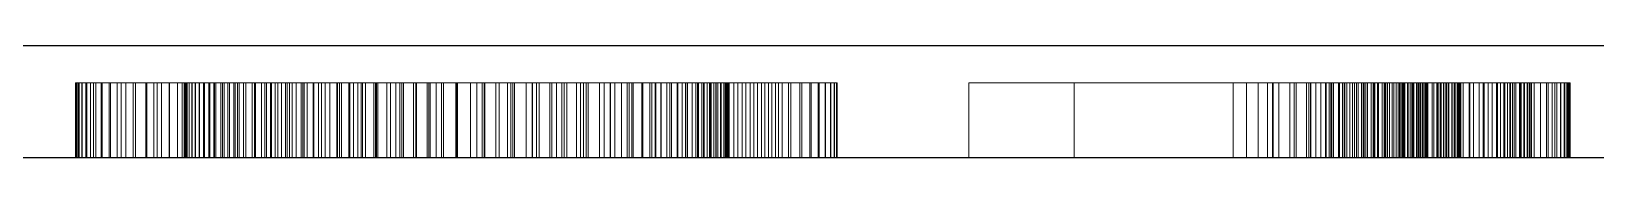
# Model space of a CAD drawing. Header units: millimetres. Extents: x 22 to 677, y 66 to 273.
# Drawn here: x 158.604 to 162.777, y 66.5 to 66.8 of the extents above; entities that cross this region are included whole.
import ezdxf

# ---------------------------------------------------------------- set-up
doc = ezdxf.new("R2010")
doc.units = ezdxf.units.MM
doc.linetypes.add('WP_HIDDEN', pattern=[2.3, 1.5, -0.8])
doc.layers.add('HIDDEN', color=7, linetype='WP_HIDDEN', lineweight=13)
doc.layers.add('VISIBLE', color=7, linetype='CONTINUOUS', lineweight=25)

msp = doc.modelspace()

# ---------------------------------------------------------------- linework, layer by layer
at = {"layer": 'HIDDEN'}
for p, q in [((158.72285, 66.7), (158.72174, 66.7)), ((158.72174, 66.5), (158.72174, 66.7)), ((158.72174, 66.7), (158.72364, 66.7)), ((158.72618, 66.7), (158.72285, 66.7)), ((158.72285, 66.5), (158.72285, 66.7)), ((158.72364, 66.5), (158.72364, 66.7)), ((158.72364, 66.7), (158.72935, 66.7)), ((158.73173, 66.7), (158.72618, 66.7)), ((158.72618, 66.5), (158.72618, 66.7)), ((158.72935, 66.5), (158.72935, 66.7)), ((158.72935, 66.7), (158.73886, 66.7)), ((158.73949, 66.7), (158.73173, 66.7)), ((158.73173, 66.5), (158.73173, 66.7)), ((158.73886, 66.5), (158.73886, 66.7)), ((158.73886, 66.7), (158.75217, 66.7)), ((158.74948, 66.7), (158.73949, 66.7)), ((158.73949, 66.5), (158.73949, 66.7)), ((158.76168, 66.7), (158.74948, 66.7)), ((158.74948, 66.5), (158.74948, 66.7)), ((158.75217, 66.5), (158.75217, 66.7)), ((158.75217, 66.7), (158.76929, 66.7)), ((158.77611, 66.7), (158.76168, 66.7)), ((158.76168, 66.5), (158.76168, 66.7)), ((158.76929, 66.5), (158.76929, 66.7)), ((158.76929, 66.7), (158.79022, 66.7)), ((158.79275, 66.7), (158.77611, 66.7)), ((158.77611, 66.5), (158.77611, 66.7)), ((158.79022, 66.5), (158.79022, 66.7)), ((158.79022, 66.7), (158.81495, 66.7)), ((158.81162, 66.7), (158.79275, 66.7)), ((158.79275, 66.5), (158.79275, 66.7)), ((158.8327, 66.7), (158.81162, 66.7)), ((158.81162, 66.5), (158.81162, 66.7)), ((158.81495, 66.5), (158.81495, 66.7)), ((158.81495, 66.7), (158.84348, 66.7)), ((158.856, 66.7), (158.8327, 66.7)), ((158.8327, 66.5), (158.8327, 66.7)), ((158.84348, 66.5), (158.84348, 66.7)), ((158.84348, 66.7), (158.8757, 66.7)), ((158.88152, 66.7), (158.856, 66.7)), ((158.856, 66.5), (158.856, 66.7)), ((158.8757, 66.5), (158.8757, 66.7)), ((158.8757, 66.7), (158.9115, 66.7)), ((158.90926, 66.7), (158.88152, 66.7)), ((158.88152, 66.5), (158.88152, 66.7)), ((158.93922, 66.7), (158.90926, 66.7)), ((158.90926, 66.5), (158.90926, 66.7)), ((158.9115, 66.5), (158.9115, 66.7)), ((158.9115, 66.7), (158.93075, 66.7)), ((158.93075, 66.5), (158.93075, 66.7)), ((158.93075, 66.7), (158.95088, 66.7)), ((158.9714, 66.7), (158.93922, 66.7)), ((158.93922, 66.5), (158.93922, 66.7)), ((158.95088, 66.5), (158.95088, 66.7)), ((158.95088, 66.7), (158.97191, 66.7)), ((159.0058, 66.7), (158.9714, 66.7)), ((158.9714, 66.5), (158.9714, 66.7)), ((158.97191, 66.5), (158.97191, 66.7)), ((158.97191, 66.7), (158.99384, 66.7)), ((158.99384, 66.5), (158.99384, 66.7)), ((158.99384, 66.7), (159.01666, 66.7)), ((159.0058, 66.5), (159.0058, 66.7)), ((159.04195, 66.7), (159.0058, 66.7)), ((159.0124, 66.7), (159.01159, 66.7)), ((159.01159, 66.7), (159.01243, 66.7)), ((159.01159, 66.5), (159.01159, 66.7)), ((159.01482, 66.7), (159.0124, 66.7)), ((159.0124, 66.5), (159.0124, 66.7)), ((159.01243, 66.7), (159.01496, 66.7)), ((159.01243, 66.5), (159.01243, 66.7)), ((159.01885, 66.7), (159.01482, 66.7)), ((159.01482, 66.5), (159.01482, 66.7)), ((159.01496, 66.7), (159.01916, 66.7)), ((159.01496, 66.5), (159.01496, 66.7)), ((159.01666, 66.5), (159.01666, 66.7)), ((159.01666, 66.7), (159.04038, 66.7)), ((159.0245, 66.7), (159.01885, 66.7)), ((159.01885, 66.5), (159.01885, 66.7)), ((159.01916, 66.7), (159.02505, 66.7)), ((159.01916, 66.5), (159.01916, 66.7)), ((159.03176, 66.7), (159.0245, 66.7)), ((159.0245, 66.5), (159.0245, 66.7)), ((159.02505, 66.7), (159.03261, 66.7)), ((159.02505, 66.5), (159.02505, 66.7)), ((159.04064, 66.7), (159.03176, 66.7)), ((159.03176, 66.5), (159.03176, 66.7)), ((159.03261, 66.7), (159.04186, 66.7)), ((159.03261, 66.5), (159.03261, 66.7)), ((159.04038, 66.5), (159.04038, 66.7)), ((159.04038, 66.7), (159.06499, 66.7)), ((159.05112, 66.7), (159.04064, 66.7)), ((159.04064, 66.5), (159.04064, 66.7)), ((159.04186, 66.7), (159.05279, 66.7)), ((159.04186, 66.5), (159.04186, 66.7)), ((159.04195, 66.5), (159.04195, 66.7)), ((159.07939, 66.7), (159.04195, 66.7)), ((159.06322, 66.7), (159.05112, 66.7)), ((159.05112, 66.5), (159.05112, 66.7)), ((159.05279, 66.7), (159.0654, 66.7)), ((159.05279, 66.5), (159.05279, 66.7)), ((159.07694, 66.7), (159.06322, 66.7)), ((159.06322, 66.5), (159.06322, 66.7)), ((159.06499, 66.5), (159.06499, 66.7)), ((159.06499, 66.7), (159.09049, 66.7)), ((159.0654, 66.7), (159.07969, 66.7)), ((159.0654, 66.5), (159.0654, 66.7)), ((159.09227, 66.7), (159.07694, 66.7)), ((159.07694, 66.5), (159.07694, 66.7)), ((159.07939, 66.5), (159.07939, 66.7)), ((159.11813, 66.7), (159.07939, 66.7)), ((159.07969, 66.7), (159.09566, 66.7)), ((159.07969, 66.5), (159.07969, 66.7)), ((159.09049, 66.5), (159.09049, 66.7)), ((159.09049, 66.7), (159.14418, 66.7)), ((159.10921, 66.7), (159.09227, 66.7)), ((159.09227, 66.5), (159.09227, 66.7)), ((159.09566, 66.7), (159.11332, 66.7)), ((159.09566, 66.5), (159.09566, 66.7)), ((159.12776, 66.7), (159.10921, 66.7)), ((159.10921, 66.5), (159.10921, 66.7)), ((159.11332, 66.7), (159.13265, 66.7)), ((159.11332, 66.5), (159.11332, 66.7)), ((159.11813, 66.5), (159.11813, 66.7)), ((159.15815, 66.7), (159.11813, 66.7)), ((159.14793, 66.7), (159.12776, 66.7)), ((159.12776, 66.5), (159.12776, 66.7)), ((159.13265, 66.7), (159.15367, 66.7)), ((159.13265, 66.5), (159.13265, 66.7)), ((159.14418, 66.5), (159.14418, 66.7)), ((159.14418, 66.7), (159.20145, 66.7)), ((159.16971, 66.7), (159.14793, 66.7)), ((159.14793, 66.5), (159.14793, 66.7)), ((159.15367, 66.7), (159.17637, 66.7)), ((159.15367, 66.5), (159.15367, 66.7)), ((159.15815, 66.5), (159.15815, 66.7)), ((159.19947, 66.7), (159.15815, 66.7)), ((159.19311, 66.7), (159.16971, 66.7)), ((159.16971, 66.5), (159.16971, 66.7)), ((159.17637, 66.7), (159.20075, 66.7)), ((159.17637, 66.5), (159.17637, 66.7)), ((159.21812, 66.7), (159.19311, 66.7)), ((159.19311, 66.5), (159.19311, 66.7)), ((159.19947, 66.5), (159.19947, 66.7)), ((159.24207, 66.7), (159.19947, 66.7)), ((159.20075, 66.7), (159.22681, 66.7)), ((159.20075, 66.5), (159.20075, 66.7)), ((159.20145, 66.5), (159.20145, 66.7)), ((159.20145, 66.7), (159.23123, 66.7)), ((159.24434, 66.7), (159.21812, 66.7)), ((159.21812, 66.5), (159.21812, 66.7)), ((159.22681, 66.7), (159.25404, 66.7)), ((159.22681, 66.5), (159.22681, 66.7)), ((159.23123, 66.5), (159.23123, 66.7)), ((159.23123, 66.7), (159.2615, 66.7)), ((159.24207, 66.5), (159.24207, 66.7)), ((159.28597, 66.7), (159.24207, 66.7)), ((159.27139, 66.7), (159.24434, 66.7)), ((159.24434, 66.5), (159.24434, 66.7)), ((159.25404, 66.7), (159.28192, 66.7)), ((159.25404, 66.5), (159.25404, 66.7)), ((159.2615, 66.5), (159.2615, 66.7)), ((159.2615, 66.7), (159.29228, 66.7)), ((159.29926, 66.7), (159.27139, 66.7)), ((159.27139, 66.5), (159.27139, 66.7)), ((159.28192, 66.7), (159.31045, 66.7)), ((159.28192, 66.5), (159.28192, 66.7)), ((159.28597, 66.5), (159.28597, 66.7)), ((159.33116, 66.7), (159.28597, 66.7)), ((159.29228, 66.5), (159.29228, 66.7)), ((159.29228, 66.7), (159.32355, 66.7)), ((159.32794, 66.7), (159.29926, 66.7)), ((159.29926, 66.5), (159.29926, 66.7)), ((159.31045, 66.7), (159.33963, 66.7)), ((159.31045, 66.5), (159.31045, 66.7)), ((159.32355, 66.5), (159.32355, 66.7)), ((159.32355, 66.7), (159.35532, 66.7)), ((159.35745, 66.7), (159.32794, 66.7)), ((159.32794, 66.5), (159.32794, 66.7)), ((159.33116, 66.5), (159.33116, 66.7)), ((159.37764, 66.7), (159.33116, 66.7)), ((159.33963, 66.7), (159.36946, 66.7)), ((159.33963, 66.5), (159.33963, 66.7)), ((159.35532, 66.5), (159.35532, 66.7)), ((159.35532, 66.7), (159.38759, 66.7)), ((159.38778, 66.7), (159.35745, 66.7)), ((159.35745, 66.5), (159.35745, 66.7)), ((159.36946, 66.7), (159.39994, 66.7)), ((159.36946, 66.5), (159.36946, 66.7)), ((159.37764, 66.5), (159.37764, 66.7)), ((159.42541, 66.7), (159.37764, 66.7)), ((159.38759, 66.5), (159.38759, 66.7)), ((159.38759, 66.7), (159.42036, 66.7)), ((159.41893, 66.7), (159.38778, 66.7)), ((159.38778, 66.5), (159.38778, 66.7)), ((159.39994, 66.7), (159.43108, 66.7)), ((159.39994, 66.5), (159.39994, 66.7)), ((159.45091, 66.7), (159.41893, 66.7)), ((159.41893, 66.5), (159.41893, 66.7)), ((159.42036, 66.5), (159.42036, 66.7)), ((159.42036, 66.7), (159.45362, 66.7)), ((159.42541, 66.5), (159.42541, 66.7)), ((159.47447, 66.7), (159.42541, 66.7)), ((159.43108, 66.7), (159.46286, 66.7)), ((159.43108, 66.5), (159.43108, 66.7)), ((159.4837, 66.7), (159.45091, 66.7)), ((159.45091, 66.5), (159.45091, 66.7)), ((159.45362, 66.5), (159.45362, 66.7)), ((159.45362, 66.7), (159.48739, 66.7)), ((159.46286, 66.7), (159.4953, 66.7)), ((159.46286, 66.5), (159.46286, 66.7)), ((159.47447, 66.5), (159.47447, 66.7)), ((159.52482, 66.7), (159.47447, 66.7)), ((159.51731, 66.7), (159.4837, 66.7)), ((159.4837, 66.5), (159.4837, 66.7)), ((159.48739, 66.5), (159.48739, 66.7)), ((159.48739, 66.7), (159.52165, 66.7)), ((159.4953, 66.7), (159.52839, 66.7)), ((159.4953, 66.5), (159.4953, 66.7)), ((159.55175, 66.7), (159.51731, 66.7)), ((159.51731, 66.5), (159.51731, 66.7)), ((159.52165, 66.5), (159.52165, 66.7)), ((159.52165, 66.7), (159.59167, 66.7)), ((159.52482, 66.5), (159.52482, 66.7)), ((159.57646, 66.7), (159.52482, 66.7)), ((159.52839, 66.7), (159.56212, 66.7)), ((159.52839, 66.5), (159.52839, 66.7)), ((159.587, 66.7), (159.55175, 66.7)), ((159.55175, 66.5), (159.55175, 66.7)), ((159.56212, 66.7), (159.59651, 66.7)), ((159.56212, 66.5), (159.56212, 66.7)), ((159.57646, 66.5), (159.57646, 66.7)), ((159.62939, 66.7), (159.57646, 66.7)), ((159.62308, 66.7), (159.587, 66.7)), ((159.587, 66.5), (159.587, 66.7)), ((159.59167, 66.5), (159.59167, 66.7)), ((159.59167, 66.7), (159.66368, 66.7)), ((159.59651, 66.7), (159.63155, 66.7)), ((159.59651, 66.5), (159.59651, 66.7)), ((159.65998, 66.7), (159.62308, 66.7)), ((159.62308, 66.5), (159.62308, 66.7)), ((159.62939, 66.5), (159.62939, 66.7)), ((159.68362, 66.7), (159.62939, 66.7)), ((159.63155, 66.7), (159.66724, 66.7)), ((159.63155, 66.5), (159.63155, 66.7)), ((159.69769, 66.7), (159.65998, 66.7)), ((159.65998, 66.5), (159.65998, 66.7)), ((159.66368, 66.5), (159.66368, 66.7)), ((159.66368, 66.7), (159.73768, 66.7)), ((159.66724, 66.7), (159.70359, 66.7)), ((159.66724, 66.5), (159.66724, 66.7)), ((159.68362, 66.5), (159.68362, 66.7)), ((159.73913, 66.7), (159.68362, 66.7)), ((159.73623, 66.7), (159.69769, 66.7)), ((159.69769, 66.5), (159.69769, 66.7)), ((159.70359, 66.7), (159.74058, 66.7)), ((159.70359, 66.5), (159.70359, 66.7)), ((159.77547, 66.7), (159.73623, 66.7)), ((159.73623, 66.5), (159.73623, 66.7)), ((159.73768, 66.5), (159.73768, 66.7)), ((159.73768, 66.7), (159.8063, 66.7)), ((159.73913, 66.5), (159.73913, 66.7)), ((159.81178, 66.7), (159.73913, 66.7)), ((159.74058, 66.7), (159.79247, 66.7)), ((159.74058, 66.5), (159.74058, 66.7)), ((159.81382, 66.7), (159.77547, 66.7)), ((159.77547, 66.5), (159.77547, 66.7)), ((159.79247, 66.7), (159.84307, 66.7)), ((159.79247, 66.5), (159.79247, 66.7)), ((159.8063, 66.5), (159.8063, 66.7)), ((159.8063, 66.7), (159.87373, 66.7)), ((159.81178, 66.5), (159.81178, 66.7)), ((159.88261, 66.7), (159.81178, 66.7)), ((159.8513, 66.7), (159.81382, 66.7)), ((159.81382, 66.5), (159.81382, 66.7)), ((159.84307, 66.7), (159.89238, 66.7)), ((159.84307, 66.5), (159.84307, 66.7)), ((159.88791, 66.7), (159.8513, 66.7)), ((159.8513, 66.5), (159.8513, 66.7)), ((159.87373, 66.5), (159.87373, 66.7)), ((159.87373, 66.7), (159.93999, 66.7)), ((159.88261, 66.5), (159.88261, 66.7)), ((159.95163, 66.7), (159.88261, 66.7)), ((159.92363, 66.7), (159.88791, 66.7)), ((159.88791, 66.5), (159.88791, 66.7)), ((159.89238, 66.7), (159.9404, 66.7)), ((159.89238, 66.5), (159.89238, 66.7)), ((159.95848, 66.7), (159.92363, 66.7)), ((159.92363, 66.5), (159.92363, 66.7)), ((159.93999, 66.5), (159.93999, 66.7)), ((159.93999, 66.7), (160.00507, 66.7)), ((159.9404, 66.7), (159.98713, 66.7)), ((159.9404, 66.5), (159.9404, 66.7)), ((159.95163, 66.5), (159.95163, 66.7)), ((160.01884, 66.7), (159.95163, 66.7)), ((159.99245, 66.7), (159.95848, 66.7)), ((159.95848, 66.5), (159.95848, 66.7)), ((159.98713, 66.7), (160.03256, 66.7)), ((159.98713, 66.5), (159.98713, 66.7)), ((160.02554, 66.7), (159.99245, 66.7)), ((159.99245, 66.5), (159.99245, 66.7)), ((160.00507, 66.5), (160.00507, 66.7)), ((160.00507, 66.7), (160.06898, 66.7)), ((160.01884, 66.5), (160.01884, 66.7)), ((160.08424, 66.7), (160.01884, 66.7)), ((160.05776, 66.7), (160.02554, 66.7)), ((160.02554, 66.5), (160.02554, 66.7)), ((160.03256, 66.7), (160.07671, 66.7)), ((160.03256, 66.5), (160.03256, 66.7)), ((160.0891, 66.7), (160.05776, 66.7)), ((160.05776, 66.5), (160.05776, 66.7)), ((160.06898, 66.5), (160.06898, 66.7)), ((160.06898, 66.7), (160.1317, 66.7)), ((160.07671, 66.7), (160.11957, 66.7)), ((160.07671, 66.5), (160.07671, 66.7)), ((160.08424, 66.5), (160.08424, 66.7)), ((160.14783, 66.7), (160.08424, 66.7)), ((160.11956, 66.7), (160.0891, 66.7)), ((160.0891, 66.5), (160.0891, 66.7)), ((160.14914, 66.7), (160.11956, 66.7)), ((160.11956, 66.5), (160.11956, 66.7)), ((160.11957, 66.7), (160.16051, 66.7)), ((160.11957, 66.5), (160.11957, 66.7)), ((160.1317, 66.5), (160.1317, 66.7)), ((160.1317, 66.7), (160.19325, 66.7)), ((160.14783, 66.5), (160.14783, 66.7)), ((160.2096, 66.7), (160.14783, 66.7)), ((160.17784, 66.7), (160.14914, 66.7)), ((160.14914, 66.5), (160.14914, 66.7)), ((160.16051, 66.7), (160.19891, 66.7)), ((160.16051, 66.5), (160.16051, 66.7)), ((160.20567, 66.7), (160.17784, 66.7)), ((160.17784, 66.5), (160.17784, 66.7)), ((160.19325, 66.5), (160.19325, 66.7)), ((160.19325, 66.7), (160.25362, 66.7)), ((160.19891, 66.7), (160.23478, 66.7)), ((160.19891, 66.5), (160.19891, 66.7)), ((160.23262, 66.7), (160.20567, 66.7)), ((160.20567, 66.5), (160.20567, 66.7)), ((160.2096, 66.5), (160.2096, 66.7)), ((160.26957, 66.7), (160.2096, 66.7)), ((160.2587, 66.7), (160.23262, 66.7)), ((160.23262, 66.5), (160.23262, 66.7)), ((160.23478, 66.7), (160.26812, 66.7)), ((160.23478, 66.5), (160.23478, 66.7)), ((160.25362, 66.5), (160.25362, 66.7)), ((160.25362, 66.7), (160.28309, 66.7)), ((160.28353, 66.7), (160.2587, 66.7)), ((160.2587, 66.5), (160.2587, 66.7)), ((160.26812, 66.7), (160.29891, 66.7)), ((160.26812, 66.5), (160.26812, 66.7)), ((160.26957, 66.5), (160.26957, 66.7)), ((160.29866, 66.7), (160.26957, 66.7)), ((160.28309, 66.5), (160.28309, 66.7)), ((160.28309, 66.7), (160.31171, 66.7)), ((160.30676, 66.7), (160.28353, 66.7)), ((160.28353, 66.5), (160.28353, 66.7)), ((160.29866, 66.5), (160.29866, 66.7)), ((160.32687, 66.7), (160.29866, 66.7)), ((160.29891, 66.7), (160.32717, 66.7)), ((160.29891, 66.5), (160.29891, 66.7)), ((160.32839, 66.7), (160.30676, 66.7)), ((160.30676, 66.5), (160.30676, 66.7)), ((160.31171, 66.5), (160.31171, 66.7)), ((160.31171, 66.7), (160.33948, 66.7)), ((160.32687, 66.5), (160.32687, 66.7)), ((160.3542, 66.7), (160.32687, 66.7)), ((160.32717, 66.7), (160.3529, 66.7)), ((160.32717, 66.5), (160.32717, 66.7)), ((160.34841, 66.7), (160.32839, 66.7)), ((160.32839, 66.5), (160.32839, 66.7)), ((160.33948, 66.5), (160.33948, 66.7)), ((160.33948, 66.7), (160.36639, 66.7)), ((160.36684, 66.7), (160.34841, 66.7)), ((160.34841, 66.5), (160.34841, 66.7)), ((160.3529, 66.7), (160.37609, 66.7)), ((160.3529, 66.5), (160.3529, 66.7)), ((160.3542, 66.5), (160.3542, 66.7)), ((160.38066, 66.7), (160.3542, 66.7)), ((160.36639, 66.5), (160.36639, 66.7)), ((160.36639, 66.7), (160.39246, 66.7)), ((160.38366, 66.7), (160.36684, 66.7)), ((160.36684, 66.5), (160.36684, 66.7)), ((160.37609, 66.7), (160.39664, 66.7)), ((160.37609, 66.5), (160.37609, 66.7)), ((160.38066, 66.5), (160.38066, 66.7)), ((160.40624, 66.7), (160.38066, 66.7)), ((160.39888, 66.7), (160.38366, 66.7)), ((160.38366, 66.5), (160.38366, 66.7)), ((160.39246, 66.5), (160.39246, 66.7)), ((160.39246, 66.7), (160.41769, 66.7)), ((160.39664, 66.7), (160.41445, 66.7)), ((160.39664, 66.5), (160.39664, 66.7)), ((160.4125, 66.7), (160.39888, 66.7)), ((160.39888, 66.5), (160.39888, 66.7)), ((160.40624, 66.5), (160.40624, 66.7)), ((160.43094, 66.7), (160.40624, 66.7)), ((160.42452, 66.7), (160.4125, 66.7)), ((160.4125, 66.5), (160.4125, 66.7)), ((160.41445, 66.7), (160.42952, 66.7)), ((160.41445, 66.5), (160.41445, 66.7)), ((160.41769, 66.5), (160.41769, 66.7)), ((160.41769, 66.7), (160.44206, 66.7)), ((160.43493, 66.7), (160.42452, 66.7)), ((160.42452, 66.5), (160.42452, 66.7)), ((160.42952, 66.7), (160.44185, 66.7)), ((160.42952, 66.5), (160.42952, 66.7)), ((160.43094, 66.5), (160.43094, 66.7)), ((160.45477, 66.7), (160.43094, 66.7)), ((160.44374, 66.7), (160.43493, 66.7)), ((160.43493, 66.5), (160.43493, 66.7)), ((160.44185, 66.7), (160.45144, 66.7)), ((160.44185, 66.5), (160.44185, 66.7)), ((160.44206, 66.5), (160.44206, 66.7)), ((160.44206, 66.7), (160.46558, 66.7)), ((160.45095, 66.7), (160.44374, 66.7)), ((160.44374, 66.5), (160.44374, 66.7)), ((160.45656, 66.7), (160.45095, 66.7)), ((160.45095, 66.5), (160.45095, 66.7)), ((160.45144, 66.7), (160.45829, 66.7)), ((160.45144, 66.5), (160.45144, 66.7)), ((160.45477, 66.5), (160.45477, 66.7)), ((160.47772, 66.7), (160.45477, 66.7)), ((160.46056, 66.7), (160.45656, 66.7)), ((160.45656, 66.5), (160.45656, 66.7)), ((160.45829, 66.7), (160.4624, 66.7)), ((160.45829, 66.5), (160.45829, 66.7)), ((160.46297, 66.7), (160.46056, 66.7)), ((160.46056, 66.5), (160.46056, 66.7)), ((160.4624, 66.7), (160.46377, 66.7)), ((160.4624, 66.5), (160.4624, 66.7)), ((160.46377, 66.7), (160.46297, 66.7)), ((160.46297, 66.5), (160.46297, 66.7)), ((160.46377, 66.5), (160.46377, 66.7)), ((160.46558, 66.5), (160.46558, 66.7)), ((160.46558, 66.7), (160.48825, 66.7)), ((160.47772, 66.5), (160.47772, 66.7)), ((160.49979, 66.7), (160.47772, 66.7)), ((160.48825, 66.5), (160.48825, 66.7)), ((160.48825, 66.7), (160.51008, 66.7)), ((160.49979, 66.5), (160.49979, 66.7)), ((160.52098, 66.7), (160.49979, 66.7)), ((160.51008, 66.5), (160.51008, 66.7)), ((160.51008, 66.7), (160.53105, 66.7)), ((160.52098, 66.5), (160.52098, 66.7)), ((160.5413, 66.7), (160.52098, 66.7)), ((160.53105, 66.5), (160.53105, 66.7)), ((160.53105, 66.7), (160.55118, 66.7)), ((160.5413, 66.5), (160.5413, 66.7)), ((160.56073, 66.7), (160.5413, 66.7)), ((160.55118, 66.5), (160.55118, 66.7)), ((160.55118, 66.7), (160.57045, 66.7)), ((160.56073, 66.5), (160.56073, 66.7)), ((160.57929, 66.7), (160.56073, 66.7)), ((160.57045, 66.5), (160.57045, 66.7)), ((160.57045, 66.7), (160.58888, 66.7)), ((160.57929, 66.5), (160.57929, 66.7)), ((160.59698, 66.7), (160.57929, 66.7)), ((160.58888, 66.5), (160.58888, 66.7)), ((160.58888, 66.7), (160.60646, 66.7)), ((160.59698, 66.5), (160.59698, 66.7)), ((160.62971, 66.7), (160.59698, 66.7)), ((160.60646, 66.5), (160.60646, 66.7)), ((160.60646, 66.7), (160.62319, 66.7)), ((160.62319, 66.5), (160.62319, 66.7)), ((160.62319, 66.7), (160.65376, 66.7)), ((160.62971, 66.5), (160.62971, 66.7)), ((160.65875, 66.7), (160.62971, 66.7)), ((160.65376, 66.5), (160.65376, 66.7)), ((160.65376, 66.7), (160.68025, 66.7)), ((160.65875, 66.5), (160.65875, 66.7)), ((160.68392, 66.7), (160.65875, 66.7)), ((160.68025, 66.5), (160.68025, 66.7)), ((160.68025, 66.7), (160.70267, 66.7)), ((160.68392, 66.5), (160.68392, 66.7)), ((160.70522, 66.7), (160.68392, 66.7)), ((160.70267, 66.5), (160.70267, 66.7)), ((160.70267, 66.7), (160.72101, 66.7)), ((160.70522, 66.5), (160.70522, 66.7)), ((160.72264, 66.7), (160.70522, 66.7)), ((160.72101, 66.5), (160.72101, 66.7)), ((160.72101, 66.7), (160.73528, 66.7)), ((160.72264, 66.5), (160.72264, 66.7)), ((160.7362, 66.7), (160.72264, 66.7)), ((160.73528, 66.5), (160.73528, 66.7)), ((160.73528, 66.7), (160.74547, 66.7)), ((160.7362, 66.5), (160.7362, 66.7)), ((160.74588, 66.7), (160.7362, 66.7)), ((160.74547, 66.5), (160.74547, 66.7)), ((160.74547, 66.7), (160.75159, 66.7)), ((160.74588, 66.5), (160.74588, 66.7)), ((160.75169, 66.7), (160.74588, 66.7)), ((160.75159, 66.5), (160.75159, 66.7)), ((160.75159, 66.7), (160.75362, 66.7)), ((160.75169, 66.5), (160.75169, 66.7)), ((160.75362, 66.7), (160.75169, 66.7)), ((160.75362, 66.5), (160.75362, 66.7)), ((161.10435, 66.5), (161.10435, 66.7)), ((161.10435, 66.7), (161.91449, 66.7)), ((161.90145, 66.7), (161.10435, 66.7)), ((161.38551, 66.7), (161.81014, 66.7)), ((161.84493, 66.7), (161.38551, 66.7)), ((161.38551, 66.7), (161.87681, 66.7)), ((161.91449, 66.7), (161.38551, 66.7)), ((161.38551, 66.5), (161.38551, 66.7)), ((161.81014, 66.7), (161.91621, 66.7)), ((161.81014, 66.5), (161.81014, 66.7)), ((161.93179, 66.7), (161.84493, 66.7)), ((161.84493, 66.5), (161.84493, 66.7)), ((161.87681, 66.7), (161.97233, 66.7)), ((161.87681, 66.5), (161.87681, 66.7)), ((161.90145, 66.5), (161.90145, 66.7)), ((161.96081, 66.7), (161.90145, 66.7)), ((161.91449, 66.5), (161.91449, 66.7)), ((161.91449, 66.7), (162.012, 66.7)), ((161.97754, 66.7), (161.91449, 66.7)), ((161.91621, 66.7), (162.00543, 66.7)), ((161.91621, 66.5), (161.91621, 66.7)), ((162.00543, 66.7), (161.93179, 66.7)), ((161.93179, 66.5), (161.93179, 66.7)), ((161.96081, 66.5), (161.96081, 66.7)), ((162.01716, 66.7), (161.96081, 66.7)), ((161.97233, 66.7), (162.01564, 66.7)), ((161.97233, 66.5), (161.97233, 66.7)), ((162.03043, 66.7), (161.97754, 66.7)), ((161.97754, 66.5), (161.97754, 66.7)), ((162.00543, 66.7), (162.04373, 66.7)), ((162.06585, 66.7), (162.00543, 66.7)), ((162.00543, 66.5), (162.00543, 66.7)), ((162.012, 66.5), (162.012, 66.7)), ((162.012, 66.7), (162.0578, 66.7)), ((162.01564, 66.7), (162.05598, 66.7)), ((162.01564, 66.5), (162.01564, 66.7)), ((162.01716, 66.5), (162.01716, 66.7)), ((162.0705, 66.7), (162.01716, 66.7)), ((162.07319, 66.7), (162.03043, 66.7)), ((162.03043, 66.5), (162.03043, 66.7)), ((162.04373, 66.7), (162.07781, 66.7)), ((162.04373, 66.5), (162.04373, 66.7)), ((162.05598, 66.7), (162.09335, 66.7)), ((162.05598, 66.5), (162.05598, 66.7)), ((162.0578, 66.5), (162.0578, 66.7)), ((162.0578, 66.7), (162.10163, 66.7)), ((162.0911, 66.7), (162.06585, 66.7)), ((162.06585, 66.5), (162.06585, 66.7)), ((162.0705, 66.5), (162.0705, 66.7)), ((162.12083, 66.7), (162.0705, 66.7)), ((162.1058, 66.7), (162.07319, 66.7)), ((162.07319, 66.5), (162.07319, 66.7)), ((162.07781, 66.7), (162.10768, 66.7)), ((162.07781, 66.5), (162.07781, 66.7)), ((162.11304, 66.7), (162.0911, 66.7)), ((162.0911, 66.5), (162.0911, 66.7)), ((162.09335, 66.7), (162.12776, 66.7)), ((162.09335, 66.5), (162.09335, 66.7)), ((162.10163, 66.5), (162.10163, 66.7)), ((162.10163, 66.7), (162.14349, 66.7)), ((162.15236, 66.7), (162.1058, 66.7)), ((162.1058, 66.5), (162.1058, 66.7)), ((162.10768, 66.7), (162.13333, 66.7)), ((162.10768, 66.5), (162.10768, 66.7)), ((162.13903, 66.7), (162.11304, 66.7)), ((162.11304, 66.5), (162.11304, 66.7)), ((162.12083, 66.5), (162.12083, 66.7)), ((162.16815, 66.7), (162.12083, 66.7)), ((162.12776, 66.7), (162.15921, 66.7)), ((162.12776, 66.5), (162.12776, 66.7)), ((162.13333, 66.7), (162.1562, 66.7)), ((162.13333, 66.5), (162.13333, 66.7)), ((162.16336, 66.7), (162.13903, 66.7)), ((162.13903, 66.5), (162.13903, 66.7)), ((162.14349, 66.5), (162.14349, 66.7)), ((162.14349, 66.7), (162.18338, 66.7)), ((162.19493, 66.7), (162.15236, 66.7)), ((162.15236, 66.5), (162.15236, 66.7)), ((162.1562, 66.7), (162.17772, 66.7)), ((162.1562, 66.5), (162.1562, 66.7)), ((162.15921, 66.7), (162.18768, 66.7)), ((162.15921, 66.5), (162.15921, 66.7)), ((162.18604, 66.7), (162.16336, 66.7)), ((162.16336, 66.5), (162.16336, 66.7)), ((162.16815, 66.5), (162.16815, 66.7)), ((162.21245, 66.7), (162.16815, 66.7)), ((162.17772, 66.7), (162.19787, 66.7)), ((162.17772, 66.5), (162.17772, 66.7)), ((162.18338, 66.5), (162.18338, 66.7)), ((162.18338, 66.7), (162.2213, 66.7)), ((162.20707, 66.7), (162.18604, 66.7)), ((162.18604, 66.5), (162.18604, 66.7)), ((162.18768, 66.7), (162.21394, 66.7)), ((162.18768, 66.5), (162.18768, 66.7)), ((162.23351, 66.7), (162.19493, 66.7)), ((162.19493, 66.5), (162.19493, 66.7)), ((162.19787, 66.7), (162.21667, 66.7)), ((162.19787, 66.5), (162.19787, 66.7)), ((162.22644, 66.7), (162.20707, 66.7)), ((162.20707, 66.5), (162.20707, 66.7)), ((162.21245, 66.5), (162.21245, 66.7)), ((162.25375, 66.7), (162.21245, 66.7)), ((162.21394, 66.7), (162.23872, 66.7)), ((162.21394, 66.5), (162.21394, 66.7)), ((162.21667, 66.7), (162.2341, 66.7)), ((162.21667, 66.5), (162.21667, 66.7)), ((162.2213, 66.5), (162.2213, 66.7)), ((162.2213, 66.7), (162.25725, 66.7)), ((162.24416, 66.7), (162.22644, 66.7)), ((162.22644, 66.5), (162.22644, 66.7)), ((162.26812, 66.7), (162.23351, 66.7)), ((162.23351, 66.5), (162.23351, 66.7)), ((162.2341, 66.7), (162.25018, 66.7)), ((162.2341, 66.5), (162.2341, 66.7)), ((162.23872, 66.7), (162.26204, 66.7)), ((162.23872, 66.5), (162.23872, 66.7)), ((162.26022, 66.7), (162.24416, 66.7)), ((162.24416, 66.5), (162.24416, 66.7)), ((162.25018, 66.7), (162.2649, 66.7)), ((162.25018, 66.5), (162.25018, 66.7)), ((162.25375, 66.5), (162.25375, 66.7)), ((162.29203, 66.7), (162.25375, 66.7)), ((162.25725, 66.5), (162.25725, 66.7)), ((162.25725, 66.7), (162.29147, 66.7)), ((162.27464, 66.7), (162.26022, 66.7)), ((162.26022, 66.5), (162.26022, 66.7)), ((162.26204, 66.7), (162.28388, 66.7)), ((162.26204, 66.5), (162.26204, 66.7)), ((162.2649, 66.7), (162.27826, 66.7)), ((162.2649, 66.5), (162.2649, 66.7)), ((162.28406, 66.7), (162.26812, 66.7)), ((162.26812, 66.5), (162.26812, 66.7)), ((162.28738, 66.7), (162.27464, 66.7)), ((162.27464, 66.5), (162.27464, 66.7)), ((162.27826, 66.7), (162.29015, 66.7)), ((162.27826, 66.5), (162.27826, 66.7)), ((162.28388, 66.7), (162.30425, 66.7)), ((162.28388, 66.5), (162.28388, 66.7)), ((162.29928, 66.7), (162.28406, 66.7)), ((162.28406, 66.5), (162.28406, 66.7)), ((162.29841, 66.7), (162.28738, 66.7)), ((162.28738, 66.5), (162.28738, 66.7)), ((162.29015, 66.7), (162.30045, 66.7)), ((162.29015, 66.5), (162.29015, 66.7)), ((162.29147, 66.5), (162.29147, 66.7)), ((162.29147, 66.7), (162.32423, 66.7)), ((162.29203, 66.5), (162.29203, 66.7)), ((162.32781, 66.7), (162.29203, 66.7)), ((162.30776, 66.7), (162.29841, 66.7)), ((162.29841, 66.5), (162.29841, 66.7)), ((162.31377, 66.7), (162.29928, 66.7)), ((162.29928, 66.5), (162.29928, 66.7)), ((162.30045, 66.7), (162.30917, 66.7)), ((162.30045, 66.5), (162.30045, 66.7)), ((162.30425, 66.7), (162.32314, 66.7)), ((162.30425, 66.5), (162.30425, 66.7)), ((162.3154, 66.7), (162.30776, 66.7)), ((162.30776, 66.5), (162.30776, 66.7)), ((162.3087, 66.5), (162.3087, 66.7)), ((162.3087, 66.7), (162.34484, 66.7)), ((162.35549, 66.7), (162.3087, 66.7)), ((162.30917, 66.7), (162.3163, 66.7)), ((162.30917, 66.5), (162.30917, 66.7)), ((162.32754, 66.7), (162.31377, 66.7)), ((162.31377, 66.5), (162.31377, 66.7)), ((162.32134, 66.7), (162.3154, 66.7)), ((162.3154, 66.5), (162.3154, 66.7)), ((162.3163, 66.7), (162.32185, 66.7)), ((162.3163, 66.5), (162.3163, 66.7)), ((162.32559, 66.7), (162.32134, 66.7)), ((162.32134, 66.5), (162.32134, 66.7)), ((162.32185, 66.7), (162.32582, 66.7)), ((162.32185, 66.5), (162.32185, 66.7)), ((162.32314, 66.7), (162.34057, 66.7)), ((162.32314, 66.5), (162.32314, 66.7)), ((162.32423, 66.5), (162.32423, 66.7)), ((162.32423, 66.7), (162.35551, 66.7)), ((162.32814, 66.7), (162.32559, 66.7)), ((162.32559, 66.5), (162.32559, 66.7)), ((162.32582, 66.7), (162.32819, 66.7)), ((162.32582, 66.5), (162.32582, 66.7)), ((162.34058, 66.7), (162.32754, 66.7)), ((162.32754, 66.5), (162.32754, 66.7)), ((162.32781, 66.5), (162.32781, 66.7)), ((162.36159, 66.7), (162.32781, 66.7)), ((162.32899, 66.7), (162.32814, 66.7)), ((162.32814, 66.5), (162.32814, 66.7)), ((162.32819, 66.7), (162.32899, 66.7)), ((162.32819, 66.5), (162.32819, 66.7)), ((162.32899, 66.5), (162.32899, 66.7)), ((162.34057, 66.7), (162.35652, 66.7)), ((162.34057, 66.5), (162.34057, 66.7)), ((162.3529, 66.7), (162.34058, 66.7)), ((162.34058, 66.5), (162.34058, 66.7)), ((162.34484, 66.5), (162.34484, 66.7)), ((162.34484, 66.7), (162.37862, 66.7)), ((162.36449, 66.7), (162.3529, 66.7)), ((162.3529, 66.5), (162.3529, 66.7)), ((162.35549, 66.5), (162.35549, 66.7)), ((162.3995, 66.7), (162.35549, 66.7)), ((162.35551, 66.5), (162.35551, 66.7)), ((162.35551, 66.7), (162.38533, 66.7)), ((162.35652, 66.7), (162.37079, 66.7)), ((162.35652, 66.5), (162.35652, 66.7)), ((162.36159, 66.5), (162.36159, 66.7)), ((162.39339, 66.7), (162.36159, 66.7)), ((162.37536, 66.7), (162.36449, 66.7)), ((162.36449, 66.5), (162.36449, 66.7)), ((162.37079, 66.7), (162.38315, 66.7)), ((162.37079, 66.5), (162.37079, 66.7)), ((162.38521, 66.7), (162.37536, 66.7)), ((162.37536, 66.5), (162.37536, 66.7)), ((162.37862, 66.5), (162.37862, 66.7)), ((162.37862, 66.7), (162.41005, 66.7)), ((162.38315, 66.7), (162.39361, 66.7)), ((162.38315, 66.5), (162.38315, 66.7)), ((162.39375, 66.7), (162.38521, 66.7)), ((162.38521, 66.5), (162.38521, 66.7)), ((162.38533, 66.5), (162.38533, 66.7)), ((162.38533, 66.7), (162.41367, 66.7)), ((162.39339, 66.5), (162.39339, 66.7)), ((162.42319, 66.7), (162.39339, 66.7)), ((162.39361, 66.7), (162.40217, 66.7)), ((162.39361, 66.5), (162.39361, 66.7)), ((162.40097, 66.7), (162.39375, 66.7)), ((162.39375, 66.5), (162.39375, 66.7)), ((162.3995, 66.5), (162.3995, 66.7)), ((162.44073, 66.7), (162.3995, 66.7)), ((162.40688, 66.7), (162.40097, 66.7)), ((162.40097, 66.5), (162.40097, 66.7)), ((162.40217, 66.7), (162.40883, 66.7)), ((162.40217, 66.5), (162.40217, 66.7)), ((162.41148, 66.7), (162.40688, 66.7)), ((162.40688, 66.5), (162.40688, 66.7)), ((162.40883, 66.7), (162.41359, 66.7)), ((162.40883, 66.5), (162.40883, 66.7)), ((162.41005, 66.5), (162.41005, 66.7)), ((162.41005, 66.7), (162.43913, 66.7)), ((162.41476, 66.7), (162.41148, 66.7)), ((162.41148, 66.5), (162.41148, 66.7)), ((162.41359, 66.7), (162.41644, 66.7)), ((162.41359, 66.5), (162.41359, 66.7)), ((162.41367, 66.5), (162.41367, 66.7)), ((162.41367, 66.7), (162.44053, 66.7)), ((162.41673, 66.7), (162.41476, 66.7)), ((162.41476, 66.5), (162.41476, 66.7)), ((162.41644, 66.7), (162.41739, 66.7)), ((162.41644, 66.5), (162.41644, 66.7)), ((162.41739, 66.7), (162.41673, 66.7)), ((162.41673, 66.5), (162.41673, 66.7)), ((162.41739, 66.5), (162.41739, 66.7)), ((162.42319, 66.5), (162.42319, 66.7)), ((162.451, 66.7), (162.42319, 66.7)), ((162.43913, 66.5), (162.43913, 66.7)), ((162.43913, 66.7), (162.46585, 66.7)), ((162.44053, 66.5), (162.44053, 66.7)), ((162.44053, 66.7), (162.46593, 66.7)), ((162.47917, 66.7), (162.44073, 66.7)), ((162.44073, 66.5), (162.44073, 66.7)), ((162.451, 66.5), (162.451, 66.7)), ((162.47681, 66.7), (162.451, 66.7)), ((162.46585, 66.5), (162.46585, 66.7)), ((162.46585, 66.7), (162.49022, 66.7)), ((162.46593, 66.5), (162.46593, 66.7)), ((162.46593, 66.7), (162.48986, 66.7)), ((162.47681, 66.5), (162.47681, 66.7)), ((162.50063, 66.7), (162.47681, 66.7)), ((162.51482, 66.7), (162.47917, 66.7)), ((162.47917, 66.5), (162.47917, 66.7)), ((162.48986, 66.5), (162.48986, 66.7)), ((162.48986, 66.7), (162.51258, 66.7)), ((162.49022, 66.5), (162.49022, 66.7)), ((162.49022, 66.7), (162.51223, 66.7)), ((162.50063, 66.5), (162.50063, 66.7)), ((162.52246, 66.7), (162.50063, 66.7)), ((162.51223, 66.5), (162.51223, 66.7)), ((162.51223, 66.7), (162.53188, 66.7)), ((162.51258, 66.5), (162.51258, 66.7)), ((162.51258, 66.7), (162.53438, 66.7)), ((162.54769, 66.7), (162.51482, 66.7)), ((162.51482, 66.5), (162.51482, 66.7)), ((162.52246, 66.5), (162.52246, 66.7)), ((162.542, 66.7), (162.52246, 66.7)), ((162.53188, 66.5), (162.53188, 66.7)), ((162.53188, 66.7), (162.54921, 66.7)), ((162.53438, 66.5), (162.53438, 66.7)), ((162.53438, 66.7), (162.55524, 66.7)), ((162.542, 66.5), (162.542, 66.7)), ((162.55892, 66.7), (162.542, 66.7)), ((162.57777, 66.7), (162.54769, 66.7)), ((162.54769, 66.5), (162.54769, 66.7)), ((162.54921, 66.5), (162.54921, 66.7)), ((162.54921, 66.7), (162.56422, 66.7)), ((162.55524, 66.5), (162.55524, 66.7)), ((162.55524, 66.7), (162.57518, 66.7)), ((162.55892, 66.5), (162.55892, 66.7)), ((162.57325, 66.7), (162.55892, 66.7)), ((162.56422, 66.5), (162.56422, 66.7)), ((162.56422, 66.7), (162.57692, 66.7)), ((162.57325, 66.5), (162.57325, 66.7)), ((162.58496, 66.7), (162.57325, 66.7)), ((162.57518, 66.5), (162.57518, 66.7)), ((162.57518, 66.7), (162.59419, 66.7)), ((162.57692, 66.5), (162.57692, 66.7)), ((162.57692, 66.7), (162.58732, 66.7)), ((162.60507, 66.7), (162.57777, 66.7)), ((162.57777, 66.5), (162.57777, 66.7)), ((162.58496, 66.5), (162.58496, 66.7)), ((162.59408, 66.7), (162.58496, 66.7)), ((162.58732, 66.5), (162.58732, 66.7)), ((162.58732, 66.7), (162.5954, 66.7)), ((162.59408, 66.5), (162.59408, 66.7)), ((162.60059, 66.7), (162.59408, 66.7)), ((162.59419, 66.5), (162.59419, 66.7)), ((162.59419, 66.7), (162.61227, 66.7)), ((162.5954, 66.5), (162.5954, 66.7)), ((162.5954, 66.7), (162.60118, 66.7)), ((162.60059, 66.5), (162.60059, 66.7)), ((162.6045, 66.7), (162.60059, 66.7)), ((162.60118, 66.5), (162.60118, 66.7)), ((162.60118, 66.7), (162.60464, 66.7)), ((162.6045, 66.5), (162.6045, 66.7)), ((162.6058, 66.7), (162.6045, 66.7)), ((162.60464, 66.5), (162.60464, 66.7)), ((162.60464, 66.7), (162.6058, 66.7)), ((162.62936, 66.7), (162.60507, 66.7)), ((162.60507, 66.5), (162.60507, 66.7)), ((162.6058, 66.5), (162.6058, 66.7)), ((162.61227, 66.5), (162.61227, 66.7)), ((162.61227, 66.7), (162.62943, 66.7)), ((162.65041, 66.7), (162.62936, 66.7)), ((162.62936, 66.5), (162.62936, 66.7)), ((162.62943, 66.5), (162.62943, 66.7)), ((162.62943, 66.7), (162.64565, 66.7)), ((162.64565, 66.5), (162.64565, 66.7)), ((162.64565, 66.7), (162.66043, 66.7)), ((162.66822, 66.7), (162.65041, 66.7)), ((162.65041, 66.5), (162.65041, 66.7)), ((162.66043, 66.5), (162.66043, 66.7)), ((162.66043, 66.7), (162.67323, 66.7)), ((162.68279, 66.7), (162.66822, 66.7)), ((162.66822, 66.5), (162.66822, 66.7)), ((162.67323, 66.5), (162.67323, 66.7)), ((162.67323, 66.7), (162.68407, 66.7)), ((162.69412, 66.7), (162.68279, 66.7)), ((162.68279, 66.5), (162.68279, 66.7)), ((162.68407, 66.5), (162.68407, 66.7)), ((162.68407, 66.7), (162.69293, 66.7)), ((162.69293, 66.5), (162.69293, 66.7)), ((162.69293, 66.7), (162.69983, 66.7)), ((162.70222, 66.7), (162.69412, 66.7)), ((162.69412, 66.5), (162.69412, 66.7)), ((162.69983, 66.5), (162.69983, 66.7)), ((162.69983, 66.7), (162.70476, 66.7)), ((162.70708, 66.7), (162.70222, 66.7)), ((162.70222, 66.5), (162.70222, 66.7)), ((162.70476, 66.5), (162.70476, 66.7)), ((162.70476, 66.7), (162.70771, 66.7)), ((162.7087, 66.7), (162.70708, 66.7)), ((162.70708, 66.5), (162.70708, 66.7)), ((162.70771, 66.5), (162.70771, 66.7)), ((162.70771, 66.7), (162.7087, 66.7)), ((162.7087, 66.5), (162.7087, 66.7)), ((158.72174, 66.5), (158.72285, 66.5)), ((158.72364, 66.5), (158.72174, 66.5)), ((158.72285, 66.5), (158.72618, 66.5)), ((158.72935, 66.5), (158.72364, 66.5)), ((158.72618, 66.5), (158.73173, 66.5)), ((158.73886, 66.5), (158.72935, 66.5)), ((158.73173, 66.5), (158.73949, 66.5)), ((158.75217, 66.5), (158.73886, 66.5)), ((158.73949, 66.5), (158.74948, 66.5)), ((158.74948, 66.5), (158.76168, 66.5)), ((158.76929, 66.5), (158.75217, 66.5)), ((158.76168, 66.5), (158.77611, 66.5)), ((158.79022, 66.5), (158.76929, 66.5)), ((158.77611, 66.5), (158.79275, 66.5)), ((158.81495, 66.5), (158.79022, 66.5)), ((158.79275, 66.5), (158.81162, 66.5)), ((158.81162, 66.5), (158.8327, 66.5)), ((158.84348, 66.5), (158.81495, 66.5)), ((158.8327, 66.5), (158.856, 66.5)), ((158.8757, 66.5), (158.84348, 66.5)), ((158.856, 66.5), (158.88152, 66.5)), ((158.9115, 66.5), (158.8757, 66.5)), ((158.88152, 66.5), (158.90926, 66.5)), ((158.90926, 66.5), (158.93922, 66.5)), ((158.93075, 66.5), (158.9115, 66.5)), ((158.95088, 66.5), (158.93075, 66.5)), ((158.93922, 66.5), (158.9714, 66.5)), ((158.97191, 66.5), (158.95088, 66.5)), ((158.9714, 66.5), (159.0058, 66.5)), ((158.99384, 66.5), (158.97191, 66.5)), ((159.01666, 66.5), (158.99384, 66.5)), ((159.0058, 66.5), (159.04195, 66.5)), ((159.01159, 66.5), (159.0124, 66.5)), ((159.01243, 66.5), (159.01159, 66.5)), ((159.0124, 66.5), (159.01482, 66.5)), ((159.01496, 66.5), (159.01243, 66.5)), ((159.01482, 66.5), (159.01885, 66.5)), ((159.01916, 66.5), (159.01496, 66.5)), ((159.04038, 66.5), (159.01666, 66.5)), ((159.01885, 66.5), (159.0245, 66.5)), ((159.02505, 66.5), (159.01916, 66.5)), ((159.0245, 66.5), (159.03176, 66.5)), ((159.03261, 66.5), (159.02505, 66.5)), ((159.03176, 66.5), (159.04064, 66.5)), ((159.04186, 66.5), (159.03261, 66.5)), ((159.06499, 66.5), (159.04038, 66.5)), ((159.04064, 66.5), (159.05112, 66.5)), ((159.05279, 66.5), (159.04186, 66.5)), ((159.04195, 66.5), (159.07939, 66.5)), ((159.05112, 66.5), (159.06322, 66.5)), ((159.0654, 66.5), (159.05279, 66.5)), ((159.06322, 66.5), (159.07694, 66.5)), ((159.09049, 66.5), (159.06499, 66.5)), ((159.07969, 66.5), (159.0654, 66.5)), ((159.07694, 66.5), (159.09227, 66.5)), ((159.07939, 66.5), (159.11813, 66.5)), ((159.09566, 66.5), (159.07969, 66.5)), ((159.14418, 66.5), (159.09049, 66.5)), ((159.09227, 66.5), (159.10921, 66.5)), ((159.11332, 66.5), (159.09566, 66.5)), ((159.10921, 66.5), (159.12776, 66.5)), ((159.13265, 66.5), (159.11332, 66.5)), ((159.11813, 66.5), (159.15815, 66.5)), ((159.12776, 66.5), (159.14793, 66.5)), ((159.15367, 66.5), (159.13265, 66.5)), ((159.20145, 66.5), (159.14418, 66.5)), ((159.14793, 66.5), (159.16971, 66.5)), ((159.17637, 66.5), (159.15367, 66.5)), ((159.15815, 66.5), (159.19947, 66.5)), ((159.16971, 66.5), (159.19311, 66.5)), ((159.20075, 66.5), (159.17637, 66.5)), ((159.19311, 66.5), (159.21812, 66.5)), ((159.19947, 66.5), (159.24207, 66.5)), ((159.22681, 66.5), (159.20075, 66.5)), ((159.23123, 66.5), (159.20145, 66.5)), ((159.21812, 66.5), (159.24434, 66.5)), ((159.25404, 66.5), (159.22681, 66.5)), ((159.2615, 66.5), (159.23123, 66.5)), ((159.24207, 66.5), (159.28597, 66.5)), ((159.24434, 66.5), (159.27139, 66.5)), ((159.28192, 66.5), (159.25404, 66.5)), ((159.29228, 66.5), (159.2615, 66.5)), ((159.27139, 66.5), (159.29926, 66.5)), ((159.31045, 66.5), (159.28192, 66.5)), ((159.28597, 66.5), (159.33116, 66.5)), ((159.32355, 66.5), (159.29228, 66.5)), ((159.29926, 66.5), (159.32794, 66.5)), ((159.33963, 66.5), (159.31045, 66.5)), ((159.35532, 66.5), (159.32355, 66.5)), ((159.32794, 66.5), (159.35745, 66.5)), ((159.33116, 66.5), (159.37764, 66.5)), ((159.36946, 66.5), (159.33963, 66.5)), ((159.38759, 66.5), (159.35532, 66.5)), ((159.35745, 66.5), (159.38778, 66.5)), ((159.39994, 66.5), (159.36946, 66.5)), ((159.37764, 66.5), (159.42541, 66.5)), ((159.42036, 66.5), (159.38759, 66.5)), ((159.38778, 66.5), (159.41893, 66.5)), ((159.43108, 66.5), (159.39994, 66.5)), ((159.41893, 66.5), (159.45091, 66.5)), ((159.45362, 66.5), (159.42036, 66.5)), ((159.42541, 66.5), (159.47447, 66.5)), ((159.46286, 66.5), (159.43108, 66.5)), ((159.45091, 66.5), (159.4837, 66.5)), ((159.48739, 66.5), (159.45362, 66.5)), ((159.4953, 66.5), (159.46286, 66.5)), ((159.47447, 66.5), (159.52482, 66.5)), ((159.4837, 66.5), (159.51731, 66.5)), ((159.52165, 66.5), (159.48739, 66.5)), ((159.52839, 66.5), (159.4953, 66.5)), ((159.51731, 66.5), (159.55175, 66.5)), ((159.59167, 66.5), (159.52165, 66.5)), ((159.52482, 66.5), (159.57646, 66.5)), ((159.56212, 66.5), (159.52839, 66.5)), ((159.55175, 66.5), (159.587, 66.5)), ((159.59651, 66.5), (159.56212, 66.5)), ((159.57646, 66.5), (159.62939, 66.5)), ((159.587, 66.5), (159.62308, 66.5)), ((159.66368, 66.5), (159.59167, 66.5)), ((159.63155, 66.5), (159.59651, 66.5)), ((159.62308, 66.5), (159.65998, 66.5)), ((159.62939, 66.5), (159.68362, 66.5)), ((159.66724, 66.5), (159.63155, 66.5)), ((159.65998, 66.5), (159.69769, 66.5)), ((159.73768, 66.5), (159.66368, 66.5)), ((159.70359, 66.5), (159.66724, 66.5)), ((159.68362, 66.5), (159.73913, 66.5)), ((159.69769, 66.5), (159.73623, 66.5)), ((159.74058, 66.5), (159.70359, 66.5)), ((159.73623, 66.5), (159.77547, 66.5)), ((159.8063, 66.5), (159.73768, 66.5)), ((159.73913, 66.5), (159.81178, 66.5)), ((159.79247, 66.5), (159.74058, 66.5)), ((159.77547, 66.5), (159.81382, 66.5)), ((159.84307, 66.5), (159.79247, 66.5)), ((159.87373, 66.5), (159.8063, 66.5)), ((159.81178, 66.5), (159.88261, 66.5)), ((159.81382, 66.5), (159.8513, 66.5)), ((159.89238, 66.5), (159.84307, 66.5)), ((159.8513, 66.5), (159.88791, 66.5)), ((159.93999, 66.5), (159.87373, 66.5)), ((159.88261, 66.5), (159.95163, 66.5)), ((159.88791, 66.5), (159.92363, 66.5)), ((159.9404, 66.5), (159.89238, 66.5)), ((159.92363, 66.5), (159.95848, 66.5)), ((160.00507, 66.5), (159.93999, 66.5)), ((159.98713, 66.5), (159.9404, 66.5)), ((159.95163, 66.5), (160.01884, 66.5)), ((159.95848, 66.5), (159.99245, 66.5)), ((160.03256, 66.5), (159.98713, 66.5)), ((159.99245, 66.5), (160.02554, 66.5)), ((160.06898, 66.5), (160.00507, 66.5)), ((160.01884, 66.5), (160.08424, 66.5)), ((160.02554, 66.5), (160.05776, 66.5)), ((160.07671, 66.5), (160.03256, 66.5)), ((160.05776, 66.5), (160.0891, 66.5)), ((160.1317, 66.5), (160.06898, 66.5)), ((160.11957, 66.5), (160.07671, 66.5)), ((160.08424, 66.5), (160.14783, 66.5)), ((160.0891, 66.5), (160.11956, 66.5)), ((160.11956, 66.5), (160.14914, 66.5)), ((160.16051, 66.5), (160.11957, 66.5)), ((160.19325, 66.5), (160.1317, 66.5)), ((160.14783, 66.5), (160.2096, 66.5)), ((160.14914, 66.5), (160.17784, 66.5)), ((160.19891, 66.5), (160.16051, 66.5)), ((160.17784, 66.5), (160.20567, 66.5)), ((160.25362, 66.5), (160.19325, 66.5)), ((160.23478, 66.5), (160.19891, 66.5)), ((160.20567, 66.5), (160.23262, 66.5)), ((160.2096, 66.5), (160.26957, 66.5)), ((160.23262, 66.5), (160.2587, 66.5)), ((160.26812, 66.5), (160.23478, 66.5)), ((160.28309, 66.5), (160.25362, 66.5)), ((160.2587, 66.5), (160.28353, 66.5)), ((160.29891, 66.5), (160.26812, 66.5)), ((160.26957, 66.5), (160.29866, 66.5)), ((160.31171, 66.5), (160.28309, 66.5)), ((160.28353, 66.5), (160.30676, 66.5)), ((160.29866, 66.5), (160.32687, 66.5)), ((160.32717, 66.5), (160.29891, 66.5)), ((160.30676, 66.5), (160.32839, 66.5)), ((160.33948, 66.5), (160.31171, 66.5)), ((160.32687, 66.5), (160.3542, 66.5)), ((160.3529, 66.5), (160.32717, 66.5)), ((160.32839, 66.5), (160.34841, 66.5)), ((160.36639, 66.5), (160.33948, 66.5)), ((160.34841, 66.5), (160.36684, 66.5)), ((160.37609, 66.5), (160.3529, 66.5)), ((160.3542, 66.5), (160.38066, 66.5)), ((160.39246, 66.5), (160.36639, 66.5)), ((160.36684, 66.5), (160.38366, 66.5)), ((160.39664, 66.5), (160.37609, 66.5)), ((160.38066, 66.5), (160.40624, 66.5)), ((160.38366, 66.5), (160.39888, 66.5)), ((160.41769, 66.5), (160.39246, 66.5)), ((160.41445, 66.5), (160.39664, 66.5)), ((160.39888, 66.5), (160.4125, 66.5)), ((160.40624, 66.5), (160.43094, 66.5)), ((160.4125, 66.5), (160.42452, 66.5)), ((160.42952, 66.5), (160.41445, 66.5)), ((160.44206, 66.5), (160.41769, 66.5)), ((160.42452, 66.5), (160.43493, 66.5)), ((160.44185, 66.5), (160.42952, 66.5)), ((160.43094, 66.5), (160.45477, 66.5)), ((160.43493, 66.5), (160.44374, 66.5)), ((160.45144, 66.5), (160.44185, 66.5)), ((160.46558, 66.5), (160.44206, 66.5)), ((160.44374, 66.5), (160.45095, 66.5)), ((160.45095, 66.5), (160.45656, 66.5)), ((160.45829, 66.5), (160.45144, 66.5)), ((160.45477, 66.5), (160.47772, 66.5)), ((160.45656, 66.5), (160.46056, 66.5)), ((160.4624, 66.5), (160.45829, 66.5)), ((160.46056, 66.5), (160.46297, 66.5)), ((160.46377, 66.5), (160.4624, 66.5)), ((160.46297, 66.5), (160.46377, 66.5)), ((160.48825, 66.5), (160.46558, 66.5)), ((160.47772, 66.5), (160.49979, 66.5)), ((160.51008, 66.5), (160.48825, 66.5)), ((160.49979, 66.5), (160.52098, 66.5)), ((160.53105, 66.5), (160.51008, 66.5)), ((160.52098, 66.5), (160.5413, 66.5)), ((160.55118, 66.5), (160.53105, 66.5)), ((160.5413, 66.5), (160.56073, 66.5)), ((160.57045, 66.5), (160.55118, 66.5)), ((160.56073, 66.5), (160.57929, 66.5)), ((160.58888, 66.5), (160.57045, 66.5)), ((160.57929, 66.5), (160.59698, 66.5)), ((160.60646, 66.5), (160.58888, 66.5)), ((160.59698, 66.5), (160.62971, 66.5)), ((160.62319, 66.5), (160.60646, 66.5)), ((160.65376, 66.5), (160.62319, 66.5)), ((160.62971, 66.5), (160.65875, 66.5)), ((160.68025, 66.5), (160.65376, 66.5)), ((160.65875, 66.5), (160.68392, 66.5)), ((160.70267, 66.5), (160.68025, 66.5)), ((160.68392, 66.5), (160.70522, 66.5)), ((160.72101, 66.5), (160.70267, 66.5)), ((160.70522, 66.5), (160.72264, 66.5)), ((160.73528, 66.5), (160.72101, 66.5)), ((160.72264, 66.5), (160.7362, 66.5)), ((160.74547, 66.5), (160.73528, 66.5)), ((160.7362, 66.5), (160.74588, 66.5)), ((160.75159, 66.5), (160.74547, 66.5)), ((160.74588, 66.5), (160.75169, 66.5)), ((160.75362, 66.5), (160.75159, 66.5)), ((160.75169, 66.5), (160.75362, 66.5)), ((161.91449, 66.5), (161.10435, 66.5)), ((161.10435, 66.5), (161.90145, 66.5)), ((161.81014, 66.5), (161.38551, 66.5)), ((161.38551, 66.5), (161.84493, 66.5)), ((161.87681, 66.5), (161.38551, 66.5)), ((161.38551, 66.5), (161.91449, 66.5)), ((161.91621, 66.5), (161.81014, 66.5)), ((161.84493, 66.5), (161.93179, 66.5)), ((161.97233, 66.5), (161.87681, 66.5)), ((161.90145, 66.5), (161.96081, 66.5)), ((162.012, 66.5), (161.91449, 66.5)), ((161.91449, 66.5), (161.97754, 66.5)), ((162.00543, 66.5), (161.91621, 66.5)), ((161.93179, 66.5), (162.00543, 66.5)), ((161.96081, 66.5), (162.01716, 66.5)), ((162.01564, 66.5), (161.97233, 66.5)), ((161.97754, 66.5), (162.03043, 66.5)), ((162.04373, 66.5), (162.00543, 66.5)), ((162.00543, 66.5), (162.06585, 66.5)), ((162.0578, 66.5), (162.012, 66.5)), ((162.05598, 66.5), (162.01564, 66.5)), ((162.01716, 66.5), (162.0705, 66.5)), ((162.03043, 66.5), (162.07319, 66.5)), ((162.07781, 66.5), (162.04373, 66.5)), ((162.09335, 66.5), (162.05598, 66.5)), ((162.10163, 66.5), (162.0578, 66.5)), ((162.06585, 66.5), (162.0911, 66.5)), ((162.0705, 66.5), (162.12083, 66.5)), ((162.07319, 66.5), (162.1058, 66.5)), ((162.10768, 66.5), (162.07781, 66.5)), ((162.0911, 66.5), (162.11304, 66.5)), ((162.12776, 66.5), (162.09335, 66.5)), ((162.14349, 66.5), (162.10163, 66.5)), ((162.1058, 66.5), (162.15236, 66.5)), ((162.13333, 66.5), (162.10768, 66.5)), ((162.11304, 66.5), (162.13903, 66.5)), ((162.12083, 66.5), (162.16815, 66.5)), ((162.15921, 66.5), (162.12776, 66.5)), ((162.1562, 66.5), (162.13333, 66.5)), ((162.13903, 66.5), (162.16336, 66.5)), ((162.18338, 66.5), (162.14349, 66.5)), ((162.15236, 66.5), (162.19493, 66.5)), ((162.17772, 66.5), (162.1562, 66.5)), ((162.18768, 66.5), (162.15921, 66.5)), ((162.16336, 66.5), (162.18604, 66.5)), ((162.16815, 66.5), (162.21245, 66.5)), ((162.19787, 66.5), (162.17772, 66.5)), ((162.2213, 66.5), (162.18338, 66.5)), ((162.18604, 66.5), (162.20707, 66.5)), ((162.21394, 66.5), (162.18768, 66.5)), ((162.19493, 66.5), (162.23351, 66.5)), ((162.21667, 66.5), (162.19787, 66.5)), ((162.20707, 66.5), (162.22644, 66.5)), ((162.21245, 66.5), (162.25375, 66.5)), ((162.23872, 66.5), (162.21394, 66.5)), ((162.2341, 66.5), (162.21667, 66.5)), ((162.25725, 66.5), (162.2213, 66.5)), ((162.22644, 66.5), (162.24416, 66.5)), ((162.23351, 66.5), (162.26812, 66.5)), ((162.25018, 66.5), (162.2341, 66.5)), ((162.26204, 66.5), (162.23872, 66.5)), ((162.24416, 66.5), (162.26022, 66.5)), ((162.2649, 66.5), (162.25018, 66.5)), ((162.25375, 66.5), (162.29203, 66.5)), ((162.29147, 66.5), (162.25725, 66.5)), ((162.26022, 66.5), (162.27464, 66.5)), ((162.28388, 66.5), (162.26204, 66.5)), ((162.27826, 66.5), (162.2649, 66.5)), ((162.26812, 66.5), (162.28406, 66.5)), ((162.27464, 66.5), (162.28738, 66.5)), ((162.29015, 66.5), (162.27826, 66.5)), ((162.30425, 66.5), (162.28388, 66.5)), ((162.28406, 66.5), (162.29928, 66.5)), ((162.28738, 66.5), (162.29841, 66.5)), ((162.30045, 66.5), (162.29015, 66.5)), ((162.32423, 66.5), (162.29147, 66.5)), ((162.29203, 66.5), (162.32781, 66.5)), ((162.29841, 66.5), (162.30776, 66.5)), ((162.29928, 66.5), (162.31377, 66.5)), ((162.30917, 66.5), (162.30045, 66.5)), ((162.32314, 66.5), (162.30425, 66.5)), ((162.30776, 66.5), (162.3154, 66.5)), ((162.3087, 66.5), (162.35549, 66.5)), ((162.34484, 66.5), (162.3087, 66.5)), ((162.3163, 66.5), (162.30917, 66.5)), ((162.31377, 66.5), (162.32754, 66.5)), ((162.3154, 66.5), (162.32134, 66.5)), ((162.32185, 66.5), (162.3163, 66.5)), ((162.32134, 66.5), (162.32559, 66.5)), ((162.32582, 66.5), (162.32185, 66.5)), ((162.34057, 66.5), (162.32314, 66.5)), ((162.35551, 66.5), (162.32423, 66.5)), ((162.32559, 66.5), (162.32814, 66.5)), ((162.32819, 66.5), (162.32582, 66.5)), ((162.32754, 66.5), (162.34058, 66.5)), ((162.32781, 66.5), (162.36159, 66.5)), ((162.32814, 66.5), (162.32899, 66.5)), ((162.32899, 66.5), (162.32819, 66.5)), ((162.35652, 66.5), (162.34057, 66.5)), ((162.34058, 66.5), (162.3529, 66.5)), ((162.37862, 66.5), (162.34484, 66.5)), ((162.3529, 66.5), (162.36449, 66.5)), ((162.35549, 66.5), (162.3995, 66.5)), ((162.38533, 66.5), (162.35551, 66.5)), ((162.37079, 66.5), (162.35652, 66.5)), ((162.36159, 66.5), (162.39339, 66.5)), ((162.36449, 66.5), (162.37536, 66.5)), ((162.38315, 66.5), (162.37079, 66.5)), ((162.37536, 66.5), (162.38521, 66.5)), ((162.41005, 66.5), (162.37862, 66.5)), ((162.39361, 66.5), (162.38315, 66.5)), ((162.38521, 66.5), (162.39375, 66.5)), ((162.41367, 66.5), (162.38533, 66.5)), ((162.39339, 66.5), (162.42319, 66.5)), ((162.40217, 66.5), (162.39361, 66.5)), ((162.39375, 66.5), (162.40097, 66.5)), ((162.3995, 66.5), (162.44073, 66.5)), ((162.40097, 66.5), (162.40688, 66.5)), ((162.40883, 66.5), (162.40217, 66.5)), ((162.40688, 66.5), (162.41148, 66.5)), ((162.41359, 66.5), (162.40883, 66.5)), ((162.43913, 66.5), (162.41005, 66.5)), ((162.41148, 66.5), (162.41476, 66.5)), ((162.41644, 66.5), (162.41359, 66.5)), ((162.44053, 66.5), (162.41367, 66.5)), ((162.41476, 66.5), (162.41673, 66.5)), ((162.41739, 66.5), (162.41644, 66.5)), ((162.41673, 66.5), (162.41739, 66.5)), ((162.42319, 66.5), (162.451, 66.5)), ((162.46585, 66.5), (162.43913, 66.5)), ((162.46593, 66.5), (162.44053, 66.5)), ((162.44073, 66.5), (162.47917, 66.5)), ((162.451, 66.5), (162.47681, 66.5)), ((162.49022, 66.5), (162.46585, 66.5)), ((162.48986, 66.5), (162.46593, 66.5)), ((162.47681, 66.5), (162.50063, 66.5)), ((162.47917, 66.5), (162.51482, 66.5)), ((162.51258, 66.5), (162.48986, 66.5)), ((162.51223, 66.5), (162.49022, 66.5)), ((162.50063, 66.5), (162.52246, 66.5)), ((162.53188, 66.5), (162.51223, 66.5)), ((162.53438, 66.5), (162.51258, 66.5)), ((162.51482, 66.5), (162.54769, 66.5)), ((162.52246, 66.5), (162.542, 66.5)), ((162.54921, 66.5), (162.53188, 66.5)), ((162.55524, 66.5), (162.53438, 66.5)), ((162.542, 66.5), (162.55892, 66.5)), ((162.54769, 66.5), (162.57777, 66.5)), ((162.56422, 66.5), (162.54921, 66.5)), ((162.57518, 66.5), (162.55524, 66.5)), ((162.55892, 66.5), (162.57325, 66.5)), ((162.57692, 66.5), (162.56422, 66.5)), ((162.57325, 66.5), (162.58496, 66.5)), ((162.59419, 66.5), (162.57518, 66.5)), ((162.58732, 66.5), (162.57692, 66.5)), ((162.57777, 66.5), (162.60507, 66.5)), ((162.58496, 66.5), (162.59408, 66.5)), ((162.5954, 66.5), (162.58732, 66.5)), ((162.59408, 66.5), (162.60059, 66.5)), ((162.61227, 66.5), (162.59419, 66.5)), ((162.60118, 66.5), (162.5954, 66.5)), ((162.60059, 66.5), (162.6045, 66.5)), ((162.60464, 66.5), (162.60118, 66.5)), ((162.6045, 66.5), (162.6058, 66.5)), ((162.6058, 66.5), (162.60464, 66.5)), ((162.60507, 66.5), (162.62936, 66.5)), ((162.62943, 66.5), (162.61227, 66.5)), ((162.62936, 66.5), (162.65041, 66.5)), ((162.64565, 66.5), (162.62943, 66.5)), ((162.66043, 66.5), (162.64565, 66.5)), ((162.65041, 66.5), (162.66822, 66.5)), ((162.67323, 66.5), (162.66043, 66.5)), ((162.66822, 66.5), (162.68279, 66.5)), ((162.68407, 66.5), (162.67323, 66.5)), ((162.68279, 66.5), (162.69412, 66.5)), ((162.69293, 66.5), (162.68407, 66.5)), ((162.69983, 66.5), (162.69293, 66.5)), ((162.69412, 66.5), (162.70222, 66.5)), ((162.70476, 66.5), (162.69983, 66.5)), ((162.70222, 66.5), (162.70708, 66.5)), ((162.70771, 66.5), (162.70476, 66.5)), ((162.70708, 66.5), (162.7087, 66.5)), ((162.7087, 66.5), (162.70771, 66.5))]:
    msp.add_line(p, q, dxfattribs=at)
at = {"layer": 'VISIBLE'}
for p, q in [((136.40632, 66.8), (185.59368, 66.8)), ((136.40632, 66.5), (185.59368, 66.5))]:
    msp.add_line(p, q, dxfattribs=at)

doc.saveas('drawing.dxf')
